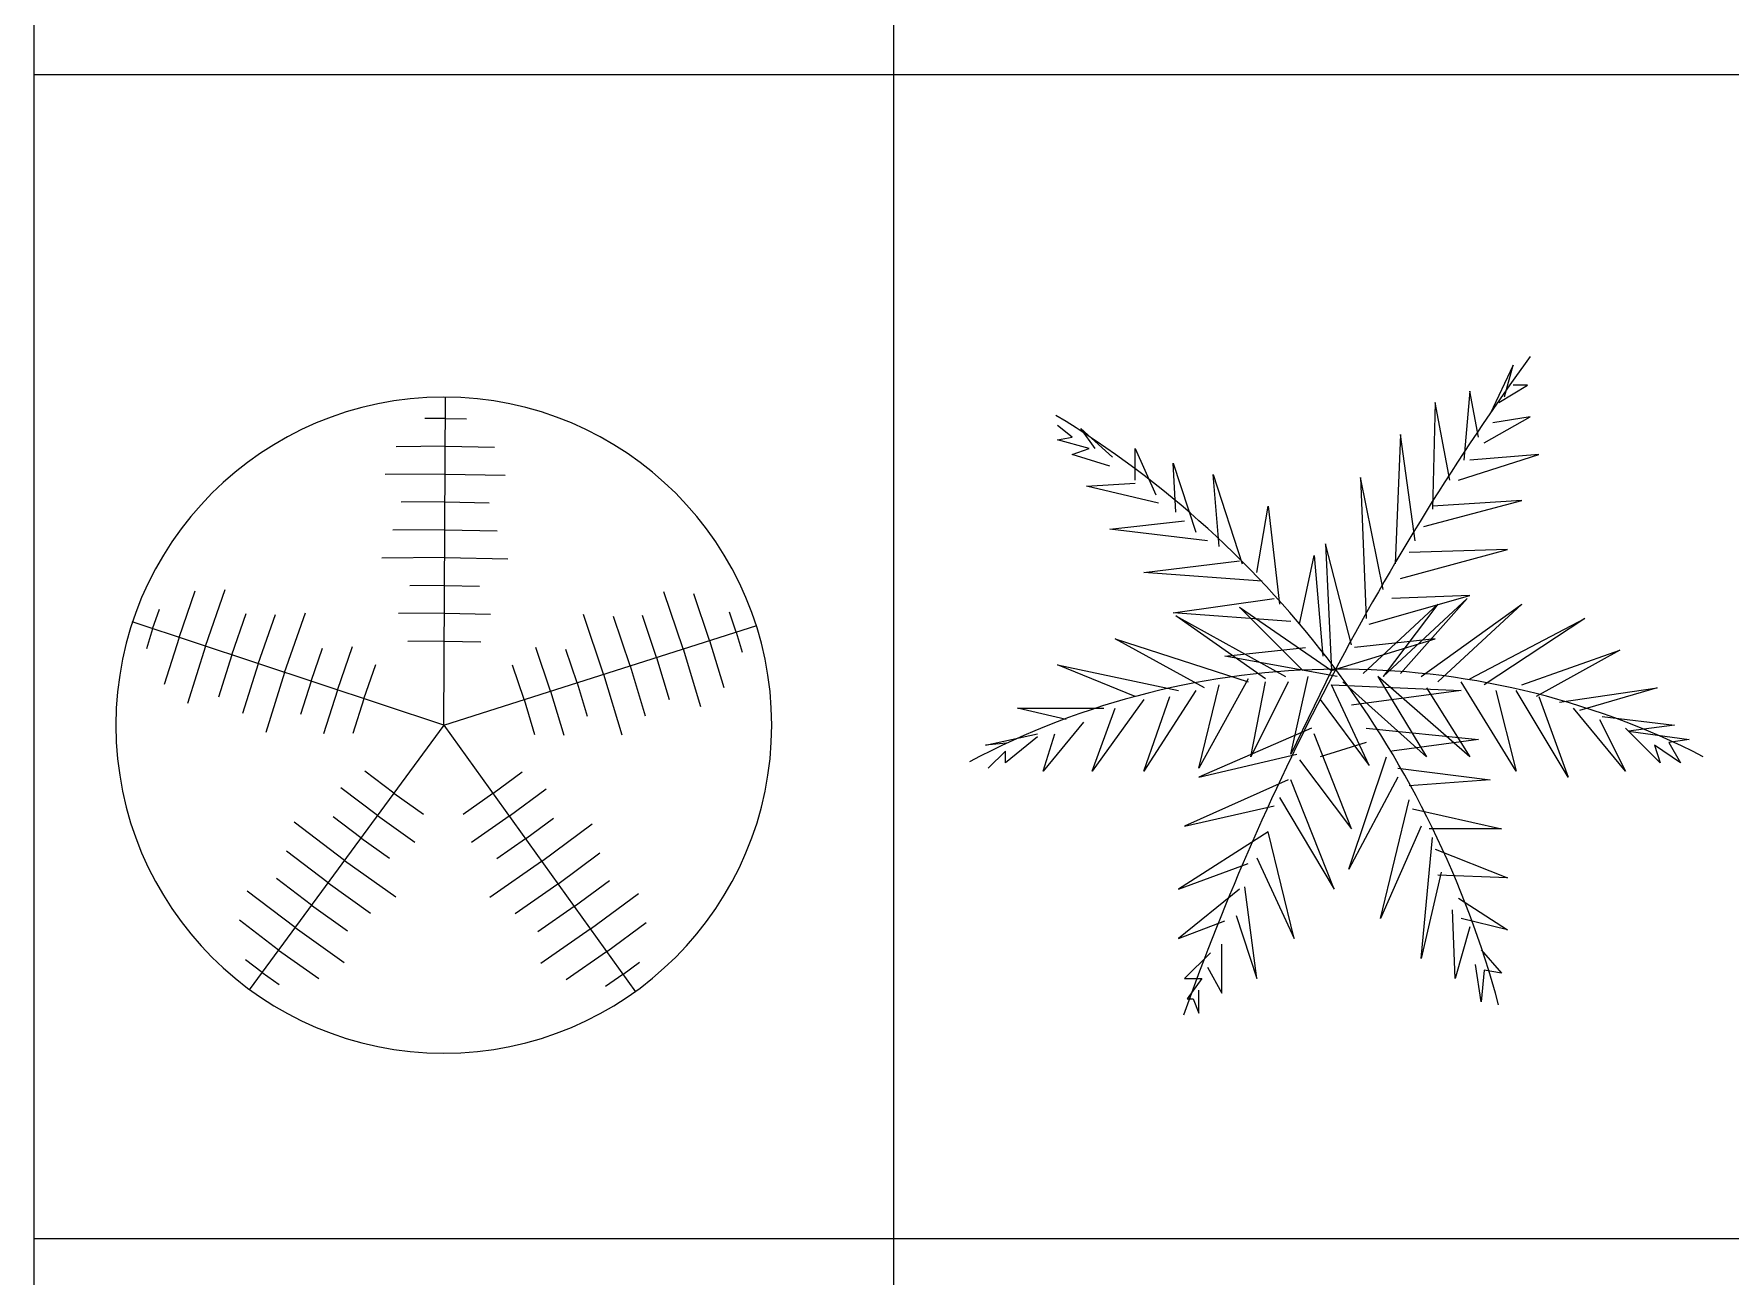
# Model space of a CAD drawing. Header units: millimetres. Extents: x -4017 to 59953, y -688 to 66564.
# Drawn here: x -2459 to 1591, y 34195 to 37160 of the extents above; entities that cross this region are included whole.
import ezdxf

# ---------------------------------------------------------------- set-up
doc = ezdxf.new("R2010")
doc.units = ezdxf.units.MM
doc.layers.add('www.cad-blocks.net', color=7, linetype='Continuous')

# ---------------------------------------------------------------- blocks, each defined once
blk = doc.blocks.new('A$C516926BB')
for p, q in [((0, 38.5194), (0, 0)), ((2.0521, 38.5194), (2.0521, 0)), ((0, 27.6876), (62.4121, 27.6876)), ((0, 24.9084), (62.4121, 24.9084))]:
    blk.add_line(p, q)
blk = doc.blocks.new('A$C16F950EC')
at = {"color": 0}
for p, q in [((0.783, 0.783), (0.7873, 1.567)), ((0.7871, 1.5154), (0.7373, 1.5149)), ((0.7871, 1.5154), (0.8368, 1.5144)), ((0.7867, 1.449), (0.6691, 1.4479)), ((0.7867, 1.449), (0.9042, 1.4466)), ((0.7863, 1.3825), (0.6428, 1.3812)), ((0.7863, 1.3825), (0.9298, 1.3796)), ((0.7859, 1.3161), (0.6809, 1.3152)), ((0.7859, 1.3161), (0.891, 1.314)), ((0.7856, 1.2497), (0.661, 1.2486)), ((0.7856, 1.2497), (0.9101, 1.2472)), ((0.7852, 1.1833), (0.6346, 1.1819)), ((0.7852, 1.1833), (0.9357, 1.1802)), ((0.1507, 0.9923), (0.1893, 1.1034)), ((0.2138, 0.9714), (0.2609, 1.107)), ((0.7848, 1.1168), (0.7015, 1.1161)), ((0.7848, 1.1168), (0.8682, 1.1151)), ((1.3542, 0.9651), (1.3086, 1.1012)), ((1.4175, 0.9852), (1.3802, 1.0967)), ((0.0877, 1.0132), (0.104, 1.0602)), ((0.783, 0.783), (0.0386, 1.0294)), ((0.0877, 1.0132), (0.0727, 0.9657)), ((0.2768, 0.9506), (0.3113, 1.0498)), ((0.3399, 0.9297), (0.3808, 1.0473)), ((0.4029, 0.9088), (0.4524, 1.051)), ((0.7845, 1.0504), (0.6748, 1.0494)), ((0.783, 0.783), (1.53, 1.0211)), ((0.7845, 1.0504), (0.8941, 1.0482)), ((1.1644, 0.9045), (1.1165, 1.0473)), ((1.2277, 0.9247), (1.1881, 1.0428)), ((1.2909, 0.9449), (1.2576, 1.0445)), ((1.4808, 1.0054), (1.465, 1.0526)), ((0.1507, 0.9923), (0.1154, 0.8802)), ((0.7841, 0.984), (0.6972, 0.9832)), ((0.7841, 0.984), (0.871, 0.9822)), ((1.4175, 0.9852), (1.4516, 0.8727)), ((1.4808, 1.0054), (1.4952, 0.9577)), ((0.2138, 0.9714), (0.1707, 0.8345)), ((0.2768, 0.9506), (0.2453, 0.8503)), ((0.466, 0.8879), (0.4934, 0.9666)), ((0.5291, 0.867), (0.5651, 0.9707)), ((1.0378, 0.8642), (1.0029, 0.9682)), ((1.1011, 0.8844), (1.0746, 0.9634)), ((1.2909, 0.9449), (1.3214, 0.8443)), ((1.3542, 0.9651), (1.3958, 0.8277)), ((0.3399, 0.9297), (0.3025, 0.8109)), ((0.4029, 0.9088), (0.3577, 0.7652)), ((0.5921, 0.8462), (0.6207, 0.9283)), ((0.9745, 0.844), (0.9469, 0.9264)), ((1.1644, 0.9045), (1.208, 0.7604)), ((1.2277, 0.9247), (1.2637, 0.8055)), ((0.466, 0.8879), (0.441, 0.8084)), ((0.5291, 0.867), (0.4961, 0.7624)), ((1.0378, 0.8642), (1.0696, 0.7592)), ((1.1011, 0.8844), (1.1252, 0.8046)), ((0.5921, 0.8462), (0.566, 0.7632)), ((0.9745, 0.844), (0.9997, 0.7608)), ((0.783, 0.783), (0.3186, 0.1512)), ((0.783, 0.783), (1.2403, 0.1461)), ((0.6639, 0.621), (0.5946, 0.6735)), ((0.9002, 0.6197), (0.9701, 0.6714)), ((0.6245, 0.5675), (0.5371, 0.6337)), ((0.6639, 0.621), (0.7347, 0.5705)), ((0.9002, 0.6197), (0.8289, 0.57)), ((0.939, 0.5657), (1.0271, 0.631)), ((0.6245, 0.5675), (0.7139, 0.5038)), ((0.5459, 0.4604), (0.4259, 0.5514)), ((0.5852, 0.5139), (0.5188, 0.5643)), ((0.939, 0.5657), (0.8489, 0.503)), ((0.9777, 0.5118), (1.0447, 0.5614)), ((1.0164, 0.4578), (1.1374, 0.5474)), ((0.5852, 0.5139), (0.6531, 0.4656)), ((0.9777, 0.5118), (0.9093, 0.4641)), ((0.5065, 0.4069), (0.4073, 0.4821)), ((0.5459, 0.4604), (0.6685, 0.373)), ((1.0164, 0.4578), (0.8929, 0.3718)), ((1.0552, 0.4038), (1.1553, 0.478)), ((0.4672, 0.3534), (0.3834, 0.4169)), ((0.5065, 0.4069), (0.6079, 0.3346)), ((1.0939, 0.3499), (1.1784, 0.4124)), ((0.4278, 0.2999), (0.3134, 0.3866)), ((1.0552, 0.4038), (0.953, 0.3327)), ((1.1327, 0.2959), (1.248, 0.3814)), ((0.4672, 0.3534), (0.5527, 0.2924)), ((1.0939, 0.3499), (1.0077, 0.2899)), ((0.3885, 0.2463), (0.2948, 0.3174)), ((0.4278, 0.2999), (0.5447, 0.2166)), ((1.1327, 0.2959), (1.0148, 0.2139)), ((1.1714, 0.242), (1.2659, 0.312)), ((0.3885, 0.2463), (0.4842, 0.1781)), ((0.3491, 0.1928), (0.3095, 0.2229)), ((1.1714, 0.242), (1.0749, 0.1748)), ((1.2102, 0.188), (1.2502, 0.2176)), ((0.3491, 0.1928), (0.3897, 0.1639)), ((1.2102, 0.188), (1.1693, 0.1596))]:
    blk.add_line(p, q, dxfattribs=at)
blk.add_ellipse((0.783, 0.783), major_axis=(-0.783, 0), ratio=1, start_param=3.141594, end_param=9.424779, dxfattribs=at)
blk = doc.blocks.new('A$C032327CB')
at = {"color": 0}
for p, q in [((1.2987, 1.5517), (1.2431, 1.4351)), ((1.2779, 1.476), (1.2987, 1.5517)), ((1.2638, 1.4621), (1.3324, 1.5038)), ((1.3324, 1.5038), (1.2987, 1.5038)), ((1.1122, 1.4621), (1.1057, 1.208)), ((1.1471, 1.2767), (1.1122, 1.4621)), ((1.1951, 1.4899), (1.1809, 1.3246)), ((1.2158, 1.3795), (1.1951, 1.4899)), ((1.2289, 1.3663), (1.339, 1.4281)), ((1.339, 1.4281), (1.2496, 1.4142)), ((0.2456, 1.3795), (0.2107, 1.4073)), ((0.2107, 1.3733), (0.2456, 1.3795)), ((0.3001, 1.3524), (0.2663, 1.4003)), ((0.2663, 1.4003), (0.3415, 1.3316)), ((1.0294, 1.3864), (1.0163, 1.0774)), ((1.0643, 1.1323), (1.0294, 1.3864)), ((0.2859, 1.3524), (0.2107, 1.3733)), ((0.2456, 1.3385), (0.2859, 1.3524)), ((0.335, 1.3107), (0.2456, 1.3385)), ((0.396, 1.2767), (0.396, 1.3524)), ((0.396, 1.3524), (0.4451, 1.242)), ((1.1678, 1.2767), (1.3597, 1.3385)), ((1.3597, 1.3385), (1.1951, 1.3246)), ((0.4865, 1.3177), (0.541, 1.1531)), ((0.493, 1.201), (0.4865, 1.3177)), ((0.2794, 1.2628), (0.396, 1.2698)), ((0.4516, 1.2219), (0.2794, 1.2628)), ((0.5824, 1.2906), (0.6511, 1.0774)), ((0.5966, 1.1184), (0.5824, 1.2906)), ((0.988, 1.0157), (0.9335, 1.2837)), ((0.9335, 1.2837), (0.9476, 0.9469)), ((1.085, 1.1663), (1.3194, 1.2288)), ((1.3194, 1.2288), (1.1057, 1.2149)), ((0.335, 1.1601), (0.5137, 1.1802)), ((0.686, 1.0566), (0.7132, 1.2149)), ((0.7132, 1.2149), (0.7405, 0.9809)), ((0.5683, 1.1323), (0.335, 1.1601)), ((0.7885, 0.933), (0.8233, 1.0975)), ((0.8233, 1.0975), (0.8441, 0.8573)), ((0.9127, 0.8843), (0.8506, 1.1253)), ((0.8506, 1.1253), (0.8648, 0.8225)), ((1.0294, 1.0427), (1.2845, 1.1114)), ((1.2845, 1.1114), (1.0501, 1.1045)), ((0.4167, 1.0566), (0.6446, 1.0844)), ((0.6991, 1.0357), (0.4167, 1.0566)), ((0.4865, 0.96), (0.7274, 0.9948)), ((0.6446, 0.9739), (0.8648, 0.8225)), ((0.7961, 0.8225), (0.6446, 0.9739)), ((0.94, 0.8156), (1.1188, 0.9809)), ((0.9542, 0.933), (1.1951, 1.0017)), ((0.988, 0.8086), (1.1885, 0.9948)), ((1.1188, 0.9809), (0.988, 0.8086)), ((1.1951, 1.0017), (1.0087, 0.9948)), ((1.1885, 0.9948), (1.0294, 0.8156)), ((1.0784, 0.8086), (1.3194, 0.9809)), ((1.3194, 0.9809), (1.1188, 0.7955)), ((0.7678, 0.94), (0.4865, 0.96)), ((0.7067, 0.8025), (0.493, 0.9531)), ((0.493, 0.9531), (0.7547, 0.8086)), ((1.1951, 0.8025), (1.4698, 0.9469)), ((1.4698, 0.9469), (1.2289, 0.7886)), ((0.348, 0.8982), (0.6653, 0.7955)), ((0.5617, 0.7816), (0.348, 0.8982)), ((0.8648, 0.8225), (1.1122, 0.8982)), ((1.1122, 0.8982), (0.9193, 0.8774)), ((0.6097, 0.8573), (0.8026, 0.8774)), ((0.8779, 0.8086), (0.6097, 0.8573)), ((1.3194, 0.7886), (1.5527, 0.8712)), ((1.5527, 0.8712), (1.3532, 0.7608)), ((0.396, 0.7608), (0.2107, 0.8364)), ((0.2107, 0.8364), (0.4996, 0.7747)), ((0.8648, 0.8225), (0.7678, 0.6233)), ((0.541, 0.7747), (0.4167, 0.5823)), ((0.6653, 0.8025), (0.5475, 0.5893)), ((0.5475, 0.5893), (0.5966, 0.7886)), ((0.6718, 0.6163), (0.7067, 0.7955)), ((0.7612, 0.7955), (0.6718, 0.6163)), ((0.7678, 0.6233), (0.8092, 0.8086)), ((0.9542, 0.5955), (0.8648, 0.7886)), ((0.8648, 0.7886), (1.1744, 0.7747)), ((1.0915, 0.6163), (0.892, 0.7955)), ((1.1744, 0.7747), (0.9127, 0.7399)), ((0.9749, 0.8086), (1.0915, 0.6163)), ((1.1951, 0.6163), (0.9749, 0.8086)), ((1.0915, 0.7816), (1.1951, 0.6163)), ((1.3052, 0.5823), (1.1744, 0.7955)), ((1.2572, 0.7747), (1.3052, 0.5823)), ((1.4295, 0.5684), (1.3052, 0.7747)), ((1.4088, 0.7468), (1.6421, 0.7816)), ((1.6421, 0.7816), (1.4567, 0.7268)), ((0.2314, 0.7059), (0.1148, 0.7329)), ((0.1148, 0.7329), (0.3208, 0.7329)), ((0.4167, 0.7538), (0.2935, 0.5823)), ((0.2935, 0.5823), (0.348, 0.7329)), ((0.4167, 0.5823), (0.4789, 0.7608)), ((0.8375, 0.7538), (0.9542, 0.5955)), ((1.3597, 0.7608), (1.4295, 0.5684)), ((1.5668, 0.5823), (1.4426, 0.7329)), ((0.2728, 0.699), (0.1758, 0.5823)), ((1.5047, 0.7059), (1.5668, 0.5823)), ((1.5112, 0.7129), (1.6835, 0.692)), ((1.6835, 0.692), (1.5734, 0.6781)), ((0.0384, 0.6441), (0.1627, 0.6711)), ((0.0886, 0.6489), (0.0384, 0.6441)), ((0.1627, 0.6642), (0.0864, 0.6024)), ((0.1758, 0.5823), (0.2041, 0.6711)), ((0.8168, 0.6851), (0.5475, 0.5684)), ((0.9127, 0.4448), (0.8233, 0.6711)), ((0.9476, 0.6511), (0.8375, 0.6163)), ((0.9476, 0.6851), (1.2158, 0.658)), ((1.2158, 0.658), (1.0087, 0.6302)), ((1.6497, 0.6024), (1.5668, 0.6851)), ((1.5734, 0.6781), (1.7184, 0.658)), ((1.7184, 0.658), (1.6704, 0.6511)), ((1.6704, 0.6511), (1.6976, 0.6024)), ((0.0864, 0.6302), (0.045, 0.5893)), ((0.0864, 0.6024), (0.0864, 0.6302)), ((0.5475, 0.5684), (0.7819, 0.6233)), ((0.7885, 0.6094), (0.9127, 0.4448)), ((0.9062, 0.3483), (0.9956, 0.6163)), ((1.6976, 0.6024), (1.6355, 0.6441)), ((1.6355, 0.6441), (1.6497, 0.6024)), ((1.0228, 0.5684), (0.9062, 0.3483)), ((1.0228, 0.5893), (1.2431, 0.5615)), ((0.7612, 0.5615), (0.5137, 0.451)), ((0.8713, 0.3004), (0.7678, 0.5615)), ((1.2431, 0.5615), (1.0501, 0.5476)), ((0.5137, 0.451), (0.7274, 0.4997)), ((0.7405, 0.5198), (0.8713, 0.3004)), ((0.9814, 0.2309), (1.0501, 0.5136)), ((1.0577, 0.4927), (1.2703, 0.4448)), ((1.0784, 0.451), (0.9814, 0.2309)), ((0.7132, 0.4379), (0.4996, 0.3004)), ((0.7754, 0.183), (0.7132, 0.4379)), ((1.0784, 0.1351), (1.1057, 0.424)), ((1.2703, 0.4448), (1.0981, 0.4448)), ((0.686, 0.3753), (0.7754, 0.183)), ((1.1122, 0.3962), (1.2845, 0.3274)), ((0.4996, 0.3004), (0.6653, 0.3622)), ((1.1264, 0.3413), (1.0784, 0.1351)), ((1.2845, 0.3274), (1.1188, 0.3344)), ((0.6446, 0.3004), (0.4996, 0.183)), ((0.686, 0.0872), (0.6576, 0.3066)), ((1.1602, 0.0872), (1.1537, 0.2517)), ((1.1678, 0.2795), (1.2845, 0.2038)), ((0.4996, 0.183), (0.6097, 0.2247)), ((0.6369, 0.2378), (0.686, 0.0872)), ((1.1951, 0.2108), (1.1602, 0.0872)), ((1.2845, 0.2038), (1.1744, 0.2309)), ((0.6031, 0.0524), (0.6031, 0.1691)), ((0.5759, 0.149), (0.5137, 0.0872)), ((1.2223, 0.1559), (1.2703, 0.1003)), ((0.5137, 0.0872), (0.5552, 0.0872)), ((0.5552, 0.0872), (0.5203, 0.0385)), ((0.5683, 0.1142), (0.6031, 0.0524)), ((1.2223, 0.0316), (1.2082, 0.1212)), ((1.2289, 0.1073), (1.2223, 0.0316)), ((1.2703, 0.1003), (1.2289, 0.1073)), ((0.5475, 0.0045), (0.5475, 0.0594)), ((0.5203, 0.0385), (0.5345, 0.0385)), ((0.5345, 0.0385), (0.5475, 0.0045))]:
    blk.add_line(p, q, dxfattribs=at)
for centre, major_axis, start_param, end_param in [((6.4344, -2.1133), (-6.2888, 0), -0.62624, -0.342711), ((-1.0184, -0.5891), (-2.3632, 0), 3.40432, 4.167465), ((0.8875, -1.0682), (-1.8939, 0), 4.238286, 5.200085)]:
    blk.add_ellipse(centre, major_axis=major_axis, ratio=1, start_param=start_param, end_param=end_param, dxfattribs=at)

msp = doc.modelspace()

# ---------------------------------------------------------------- block references
at = {"xscale": 1000, "yscale": 1000, "zscale": 1000}
for name, p in [('A$C032327CB', (-225.1, 34817.6)), ('A$C16F950EC', (-2263, 34726.7))]:
    msp.add_blockref(name, p, dxfattribs=at)
at = {"layer": 'www.cad-blocks.net', "color": 155, "true_color": 0x546d8e, "xscale": 1000, "yscale": 1000, "zscale": 1000}
msp.add_blockref('A$C516926BB', (-2458.7, 9375.6), dxfattribs=at)

doc.saveas('drawing.dxf')
